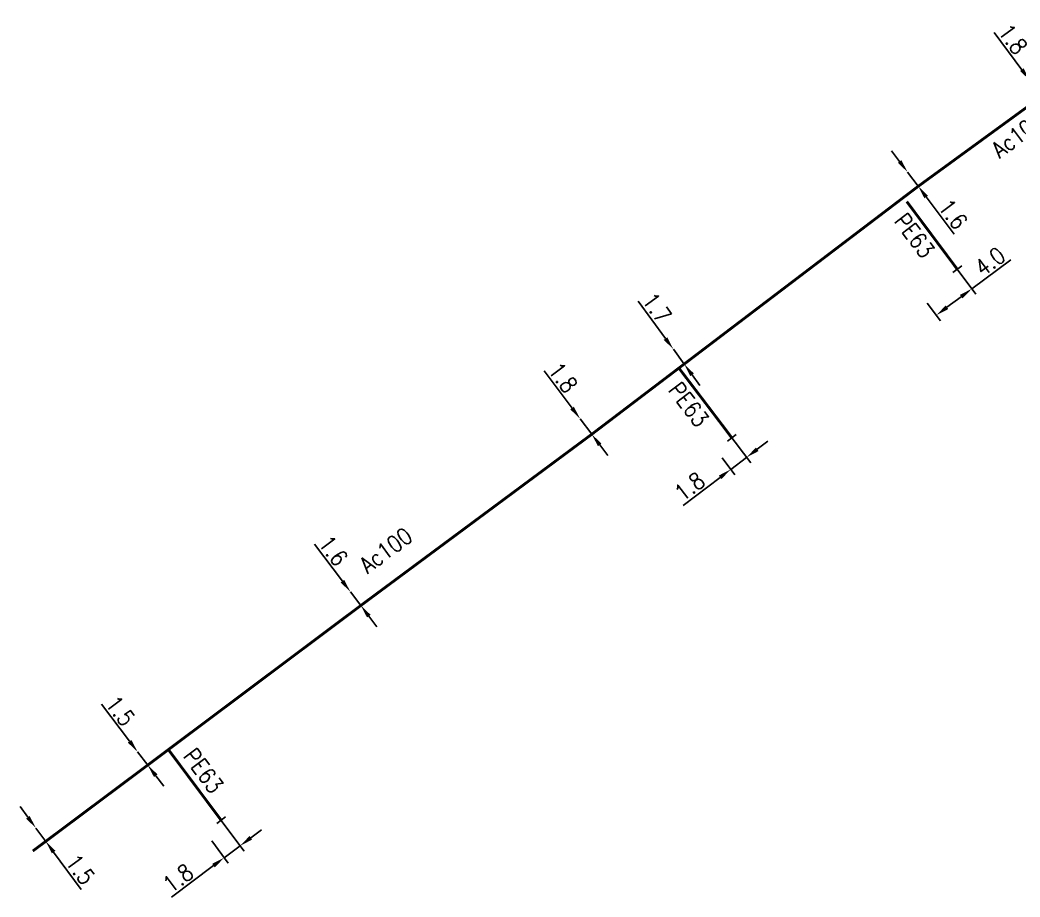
# Model space of a CAD drawing. Header units: millimetres. Extents: x 138988 to 140002, y 128990 to 130001.
# Drawn here: x 138998.8 to 139089, y 129053.1 to 129132.2 of the extents above; entities that cross this region are included whole.
import ezdxf
from ezdxf.enums import TextEntityAlignment as Align

# ---------------------------------------------------------------- set-up
doc = ezdxf.new("R2010")
doc.units = ezdxf.units.MM
doc.header["$PDMODE"] = 34
doc.linetypes.add('L_25_AP', pattern=[2000, 1000, 1000])
doc.linetypes.add('L_25_PE', pattern=[2000, 1000, 1000])
doc.layers.get('0').update_dxf_attribs({"linetype": 'CONTINUOUS'})
doc.layers.get('Defpoints').update_dxf_attribs({"linetype": 'CONTINUOUS'})
doc.layers.add('L_150', color=1, linetype='CONTINUOUS')
doc.layers.add('L_340', color=7, linetype='CONTINUOUS')
doc.styles.add('G_ROMANS', font='ROMANS.SHX', dxfattribs={"width": 0.75})
doc.styles.get("Standard").update_dxf_attribs({"font": 'romans.shx', "width": 0.85})
doc.dimstyles.get("Standard").update_dxf_attribs({"dimtxt": 1.5, "dimasz": 1.2, "dimexe": 0.625, "dimexo": 0.625, "dimgap": 0.25, "dimtad": 1, "dimdec": 1, "dimzin": 0, "dimdsep": 46, "dimtxsty": 'Standard', "dimcen": -0.5, "dimadec": 0, "dimazin": 0, "dimtfac": 1, "dimtdec": 1, "dimtmove": 0, "dimatfit": 3, "dimfxl": 0, "dimtolj": 1, "dimtzin": 0, "dimarcsym": 0})

# ---------------------------------------------------------------- blocks, each defined once
blk = doc.blocks.new('*D735')
at = {"layer": 'Defpoints', "color": 0, "linetype": 'Continuous', "transparency": 16777216}
for p in [(139000.269, 129059.296), (139000.269, 129059.296), (139001.162, 129058.091)]:
    blk.add_point(p, dxfattribs=at)
at = {"layer": 'L_150', "color": 0, "linetype": 'Continuous', "lineweight": -2, "transparency": 16777216}
for p, q in [((138999.555, 129060.26), (138998.841, 129061.224)), ((139000.269, 129059.296), (139001.162, 129058.091)), ((139001.876, 129057.126), (139004.37, 129053.76))]:
    blk.add_line(p, q, dxfattribs=at)
at = {"layer": 'L_150', "color": 0, "linetype": 'Continuous', "transparency": 16777216}
for points in [[(138999.716, 129060.379), (138999.394, 129060.141), (139000.269, 129059.296)], [(139002.037, 129057.245), (139001.716, 129057.007), (139001.162, 129058.091)]]:
    blk.add_solid(points, dxfattribs=at)
at = {"layer": 'L_150', "color": 0, "linetype": 'Continuous', "transparency": 16777216, "insert": (139004.284, 129055.556), "char_height": 1.5, "attachment_point": 5, "rotation": 306.52971}
blk.add_mtext('\\A1;1.5', dxfattribs=at)
blk = doc.blocks.new('*D736')
at = {"layer": 'Defpoints', "color": 0, "linetype": 'Continuous', "transparency": 16777216}
for p in [(139009.452, 129066.166), (139009.452, 129066.166), (139010.36, 129064.972)]:
    blk.add_point(p, dxfattribs=at)
at = {"layer": 'L_150', "color": 0, "linetype": 'Continuous', "lineweight": -2, "transparency": 16777216}
for p, q in [((139008.726, 129067.121), (139006.191, 129070.457)), ((139010.36, 129064.972), (139009.452, 129066.166)), ((139011.086, 129064.017), (139011.812, 129063.061))]:
    blk.add_line(p, q, dxfattribs=at)
at = {"layer": 'L_150', "color": 0, "linetype": 'Continuous', "transparency": 16777216}
for points in [[(139008.885, 129067.243), (139008.567, 129067), (139009.452, 129066.166)], [(139011.245, 129064.138), (139010.927, 129063.896), (139010.36, 129064.972)]]:
    blk.add_solid(points, dxfattribs=at)
at = {"layer": 'L_150', "color": 0, "linetype": 'Continuous', "transparency": 16777216, "insert": (139007.892, 129069.872), "char_height": 1.5, "attachment_point": 5, "rotation": 307.23805}
blk.add_mtext('\\A1;1.5', dxfattribs=at)
blk = doc.blocks.new('*D737')
at = {"layer": 'Defpoints', "color": 0, "linetype": 'Continuous', "transparency": 16777216}
for p in [(139016.236, 129061), (139015.76, 129058.626), (139017.256, 129056.618)]:
    blk.add_point(p, dxfattribs=at)
at = {"layer": 'L_150', "color": 0, "linetype": 'Continuous', "lineweight": -2, "transparency": 16777216}
for p, q in [((139016.609, 129060.499), (139019.073, 129057.192)), ((139019.662, 129058.41), (139020.624, 129059.127)), ((139016.133, 129058.125), (139017.63, 129056.117)), ((139018.7, 129057.694), (139017.256, 129056.618)), ((139016.294, 129055.901), (139012.494, 129053.07))]:
    blk.add_line(p, q, dxfattribs=at)
at = {"layer": 'L_150', "color": 0, "linetype": 'Continuous', "transparency": 16777216}
for points in [[(139019.542, 129058.571), (139019.781, 129058.25), (139018.7, 129057.694)], [(139016.174, 129056.062), (139016.413, 129055.741), (139017.256, 129056.618)]]:
    blk.add_solid(points, dxfattribs=at)
at = {"layer": 'L_150', "color": 0, "linetype": 'Continuous', "transparency": 16777216, "insert": (139013.095, 129054.765), "char_height": 1.5, "attachment_point": 5, "rotation": 36.68771}
blk.add_mtext('\\A1;1.8', dxfattribs=at)
blk = doc.blocks.new('L_340_07')
at = {"color": 0, "linetype": 'Continuous', "const_width": 0.25, "flags": 128}
blk.add_lwpolyline([(0, 0), (1.25, 0)], dxfattribs=at)
at = {"color": 0, "linetype": 'Continuous', "flags": 128}
blk.add_lwpolyline([(1.25, -0.5), (1.25, 0.5)], dxfattribs=at)
at = {"color": 0, "linetype": 'Continuous', "style": 'G_ROMANS', "width": 0.75, "flags": 3}
for tag, p in [('DEF_LEG', (0.723, -3.465)), ('DEF_COUP', (0.723, -5.965)), ('DEF_TYPE', (0.723, -8.465))]:
    blk.add_attdef(tag, text='', height=1.2, dxfattribs=at).set_placement(p, align=Align.MIDDLE)
blk = doc.blocks.new('*D738')
at = {"layer": 'Defpoints', "color": 0, "linetype": 'Continuous', "transparency": 16777216}
for p in [(139028.646, 129080.61), (139028.646, 129080.61), (139029.581, 129079.373)]:
    blk.add_point(p, dxfattribs=at)
at = {"layer": 'L_150', "color": 0, "linetype": 'Continuous', "lineweight": -2, "transparency": 16777216}
for p, q in [((139027.923, 129081.567), (139025.398, 129084.91)), ((139029.581, 129079.373), (139028.646, 129080.61)), ((139030.304, 129078.416), (139031.027, 129077.458))]:
    blk.add_line(p, q, dxfattribs=at)
at = {"layer": 'L_150', "color": 0, "linetype": 'Continuous', "transparency": 16777216}
for points in [[(139028.083, 129081.688), (139027.764, 129081.447), (139028.646, 129080.61)], [(139030.463, 129078.536), (139030.144, 129078.295), (139029.581, 129079.373)]]:
    blk.add_solid(points, dxfattribs=at)
at = {"layer": 'L_150', "color": 0, "linetype": 'Continuous', "transparency": 16777216, "insert": (139027.097, 129084.32), "char_height": 1.5, "attachment_point": 5, "rotation": 307.06461}
blk.add_mtext('\\A1;1.6', dxfattribs=at)
blk = doc.blocks.new('*D739')
at = {"layer": 'Defpoints', "color": 0, "linetype": 'Continuous', "transparency": 16777216}
for p in [(139049.363, 129096.227), (139049.363, 129096.227), (139050.414, 129094.827)]:
    blk.add_point(p, dxfattribs=at)
at = {"layer": 'L_150', "color": 0, "linetype": 'Continuous', "lineweight": -2, "transparency": 16777216}
for p, q in [((139048.642, 129097.187), (139046.127, 129100.537)), ((139050.414, 129094.827), (139049.363, 129096.227)), ((139051.134, 129093.867), (139051.855, 129092.907))]:
    blk.add_line(p, q, dxfattribs=at)
at = {"layer": 'L_150', "color": 0, "linetype": 'Continuous', "transparency": 16777216}
for points in [[(139048.802, 129097.307), (139048.482, 129097.067), (139049.363, 129096.227)], [(139051.294, 129093.987), (139050.974, 129093.747), (139050.414, 129094.827)]]:
    blk.add_solid(points, dxfattribs=at)
at = {"layer": 'L_150', "color": 0, "linetype": 'Continuous', "transparency": 16777216, "insert": (139047.824, 129099.942), "char_height": 1.5, "attachment_point": 5, "rotation": 306.89166}
blk.add_mtext('\\A1;1.8', dxfattribs=at)
blk = doc.blocks.new('*D740')
at = {"layer": 'Defpoints', "color": 0, "linetype": 'Continuous', "transparency": 16777216}
for p in [(139057.779, 129102.495), (139057.779, 129102.495), (139058.753, 129101.164)]:
    blk.add_point(p, dxfattribs=at)
at = {"layer": 'L_150', "color": 0, "linetype": 'Continuous', "lineweight": -2, "transparency": 16777216}
for p, q in [((139057.071, 129103.464), (139054.598, 129106.846)), ((139058.753, 129101.164), (139057.779, 129102.495)), ((139059.462, 129100.195), (139060.17, 129099.226))]:
    blk.add_line(p, q, dxfattribs=at)
at = {"layer": 'L_150', "color": 0, "linetype": 'Continuous', "transparency": 16777216}
for points in [[(139057.233, 129103.582), (139056.91, 129103.346), (139057.779, 129102.495)], [(139059.623, 129100.313), (139059.3, 129100.077), (139058.753, 129101.164)]]:
    blk.add_solid(points, dxfattribs=at)
at = {"layer": 'L_150', "color": 0, "linetype": 'Continuous', "transparency": 16777216, "insert": (139056.288, 129106.229), "char_height": 1.5, "attachment_point": 5, "rotation": 306.17655}
blk.add_mtext('\\A1;1.7', dxfattribs=at)
blk = doc.blocks.new('*D741')
at = {"layer": 'Defpoints', "color": 0, "linetype": 'Continuous', "transparency": 16777216}
for p in [(139062.304, 129095.495), (139061.794, 129093.186), (139062.947, 129091.661)]:
    blk.add_point(p, dxfattribs=at)
at = {"layer": 'L_150', "color": 0, "linetype": 'Continuous', "lineweight": -2, "transparency": 16777216}
for p, q in [((139062.681, 129094.996), (139064.759, 129092.246)), ((139065.339, 129093.468), (139066.297, 129094.191)), ((139062.171, 129092.688), (139063.323, 129091.162)), ((139064.382, 129092.745), (139062.947, 129091.661)), ((139061.989, 129090.938), (139058.646, 129088.413))]:
    blk.add_line(p, q, dxfattribs=at)
at = {"layer": 'L_150', "color": 0, "linetype": 'Continuous', "transparency": 16777216}
for points in [[(139065.219, 129093.628), (139065.46, 129093.308), (139064.382, 129092.745)], [(139061.869, 129091.097), (139062.11, 129090.778), (139062.947, 129091.661)]]:
    blk.add_solid(points, dxfattribs=at)
at = {"layer": 'L_150', "color": 0, "linetype": 'Continuous', "transparency": 16777216, "insert": (139059.236, 129090.111), "char_height": 1.5, "attachment_point": 5, "rotation": 37.06456}
blk.add_mtext('\\A1;1.8', dxfattribs=at)
blk = doc.blocks.new('*D742')
at = {"layer": 'Defpoints', "color": 0, "linetype": 'Continuous', "transparency": 16777216}
for p in [(139082.637, 129110.721), (139080.31, 129107.152), (139081.492, 129105.566)]:
    blk.add_point(p, dxfattribs=at)
at = {"layer": 'L_150', "color": 0, "linetype": 'Continuous', "lineweight": -2, "transparency": 16777216}
for p, q in [((139083.01, 129110.22), (139085.072, 129107.456)), ((139084.698, 129107.957), (139088.202, 129110.571)), ((139080.683, 129106.651), (139081.866, 129105.065)), ((139082.454, 129106.283), (139083.736, 129107.24))]:
    blk.add_line(p, q, dxfattribs=at)
at = {"layer": 'L_150', "color": 0, "linetype": 'Continuous', "transparency": 16777216}
for points in [[(139083.617, 129107.4), (139083.856, 129107.08), (139084.698, 129107.957)], [(139082.335, 129106.444), (139082.574, 129106.123), (139081.492, 129105.566)]]:
    blk.add_solid(points, dxfattribs=at)
at = {"layer": 'L_150', "color": 0, "linetype": 'Continuous', "transparency": 16777216, "insert": (139086.333, 129110.425), "char_height": 1.5, "attachment_point": 5, "rotation": 36.72062}
blk.add_mtext('\\A1;4.0', dxfattribs=at)
blk = doc.blocks.new('*D743')
at = {"layer": 'Defpoints', "color": 0, "linetype": 'Continuous', "transparency": 16777216}
for p in [(139078.903, 129118.484), (139078.903, 129118.484), (139079.862, 129117.203)]:
    blk.add_point(p, dxfattribs=at)
at = {"layer": 'L_150', "color": 0, "linetype": 'Continuous', "lineweight": -2, "transparency": 16777216}
for p, q in [((139078.183, 129119.444), (139077.463, 129120.405)), ((139078.903, 129118.484), (139079.862, 129117.203)), ((139080.581, 129116.243), (139083.093, 129112.89))]:
    blk.add_line(p, q, dxfattribs=at)
at = {"layer": 'L_150', "color": 0, "linetype": 'Continuous', "transparency": 16777216}
for points in [[(139078.343, 129119.564), (139078.023, 129119.324), (139078.903, 129118.484)], [(139080.741, 129116.363), (139080.421, 129116.123), (139079.862, 129117.203)]]:
    blk.add_solid(points, dxfattribs=at)
at = {"layer": 'L_150', "color": 0, "linetype": 'Continuous', "transparency": 16777216, "insert": (139082.997, 129114.686), "char_height": 1.5, "attachment_point": 5, "rotation": 306.84136}
blk.add_mtext('\\A1;1.6', dxfattribs=at)
blk = doc.blocks.new('*D744')
at = {"layer": 'Defpoints', "color": 0, "linetype": 'Continuous', "transparency": 16777216}
for p in [(139089.932, 129126.767), (139089.932, 129126.767), (139091.011, 129125.326)]:
    blk.add_point(p, dxfattribs=at)
at = {"layer": 'L_150', "color": 0, "linetype": 'Continuous', "lineweight": -2, "transparency": 16777216}
for p, q in [((139089.212, 129127.727), (139086.701, 129131.081)), ((139091.011, 129125.326), (139089.932, 129126.767)), ((139091.73, 129124.366), (139092.449, 129123.405))]:
    blk.add_line(p, q, dxfattribs=at)
at = {"layer": 'L_150', "color": 0, "linetype": 'Continuous', "transparency": 16777216}
for points in [[(139089.372, 129127.847), (139089.052, 129127.607), (139089.932, 129126.767)], [(139091.89, 129124.485), (139091.57, 129124.246), (139091.011, 129125.326)]]:
    blk.add_solid(points, dxfattribs=at)
at = {"layer": 'L_150', "color": 0, "linetype": 'Continuous', "transparency": 16777216, "insert": (139088.397, 129130.484), "char_height": 1.5, "attachment_point": 5, "rotation": 306.8292}
blk.add_mtext('\\A1;1.8', dxfattribs=at)

msp = doc.modelspace()

# ---------------------------------------------------------------- linework, layer by layer
at = {"layer": 'L_150', "linetype": 'L_25_AP', "flags": 128}
msp.add_lwpolyline([(139000, 129057.225, 0.25, 0.25, 0), (139001.162, 129058.091, 0.25, 0.25, 0), (139010.36, 129064.972, 0.25, 0.25, 0), (139029.581, 129079.373, 0.25, 0.25, 0), (139050.414, 129094.827, 0.25, 0.25, 0), (139058.753, 129101.164, 0.25, 0.25, 0), (139079.862, 129117.203, 0.25, 0.25, 0), (139091.011, 129125.326, 0.25, 0.25, 0), (139091.011, 129125.326, 0.25, 0.25, 0), (139094.188, 129127.203, 0.25, 0.25, 0), (139096.946, 129129.268, 0.25, 0.25, 0), (139096.529, 129129.827, 0, 0, 0)], format="xyseb", dxfattribs=at)
at = {"layer": 'L_150', "linetype": 'L_25_PE', "const_width": 0.25, "flags": 128}
for points in [[(139082.637, 129110.721), (139078.831, 129115.824)], [(139062.304, 129095.495), (139058.275, 129100.8)], [(139016.236, 129061), (139012.219, 129066.382)]]:
    msp.add_lwpolyline(points, dxfattribs=at)
at = {"layer": 'L_150', "linetype": 'L_25_AP', "const_width": 0.25, "flags": 128}
msp.add_lwpolyline([(138999.991, 129057.218), (139000, 129057.225)], dxfattribs=at)

# ---------------------------------------------------------------- block references
at = {"layer": 'L_340'}
for p, rotation in [((139082.637, 129110.721), 306.7206231317037), ((139062.304, 129095.495), 306.8287184798174), ((139016.236, 129061), 306.8032096831054)]:
    msp.add_blockref('L_340_07', p, dxfattribs=dict(at, rotation=rotation))

# ---------------------------------------------------------------- texts
at = {"layer": 'L_150', "linetype": 'Continuous', "width": 0.85}
msp.add_text('Ac100', height=1.5, rotation=36.8292, dxfattribs=at).set_placement((139087.202, 129119.669))
for s, rotation, p in [('PE63', 307.22298, (139079.526, 129112.761)), ('PE63', 307.22298, (139059.168, 129097.52)), ('Ac100', 36.80151, (139031.839, 129084.359)), ('PE63', 306.68771, (139015.388, 129064.461))]:
    msp.add_text(s, height=1.5, rotation=rotation, dxfattribs=at).set_placement(p, align=Align.MIDDLE)

# ---------------------------------------------------------------- dimensions: what is measured, and where the dimension line sits
at = {"layer": 'L_150', "linetype": 'Continuous'}
for base, p1, p2, angle, picture, middle in [((139089.932, 129126.767), (139091.011, 129125.326), (139089.932, 129126.767), 306.8292, '*D744', (139087.597, 129129.884)), ((139078.903, 129118.484), (139079.862, 129117.203), (139078.903, 129118.484), 306.84136, '*D743', (139082.197, 129114.086)), ((139081.492, 129105.566), (139082.637, 129110.721), (139080.31, 129107.152), 36.72062, '*D742', (139086.931, 129109.623)), ((139057.77948, 129102.49539), (139058.75344, 129101.16351), (139057.77948, 129102.49539), 306.17655, '*D740', (139055.48057, 129105.63916)), ((139049.363, 129096.227), (139050.414, 129094.827), (139049.363, 129096.227), 306.89166, '*D739', (139047.025, 129099.342)), ((139062.947, 129091.661), (139062.304, 129095.495), (139061.794, 129093.186), 37.06456, '*D741', (139059.839, 129089.313)), ((139028.646, 129080.61), (139029.581, 129079.373), (139028.646, 129080.61), 307.06461, '*D738', (139026.299, 129083.718)), ((139009.452, 129066.166), (139010.36, 129064.972), (139009.452, 129066.166), 307.23805, '*D736', (139007.096, 129069.267)), ((139000.269, 129059.296), (139001.162, 129058.091), (139000.269, 129059.296), 306.52971, '*D735', (139003.48, 129054.961)), ((139017.256, 129056.618), (139016.236, 129061), (139015.76, 129058.626), 36.68771, '*D737', (139013.693, 129053.963))]:
    dim = msp.add_linear_dim(base=base, p1=p1, p2=p2, angle=angle, dimstyle='Standard', dxfattribs=at)
    dim.commit()
    dim.dimension.update_dxf_attribs({"geometry": picture, "text_midpoint": middle, "dimtype": 160})

doc.saveas('drawing.dxf')
